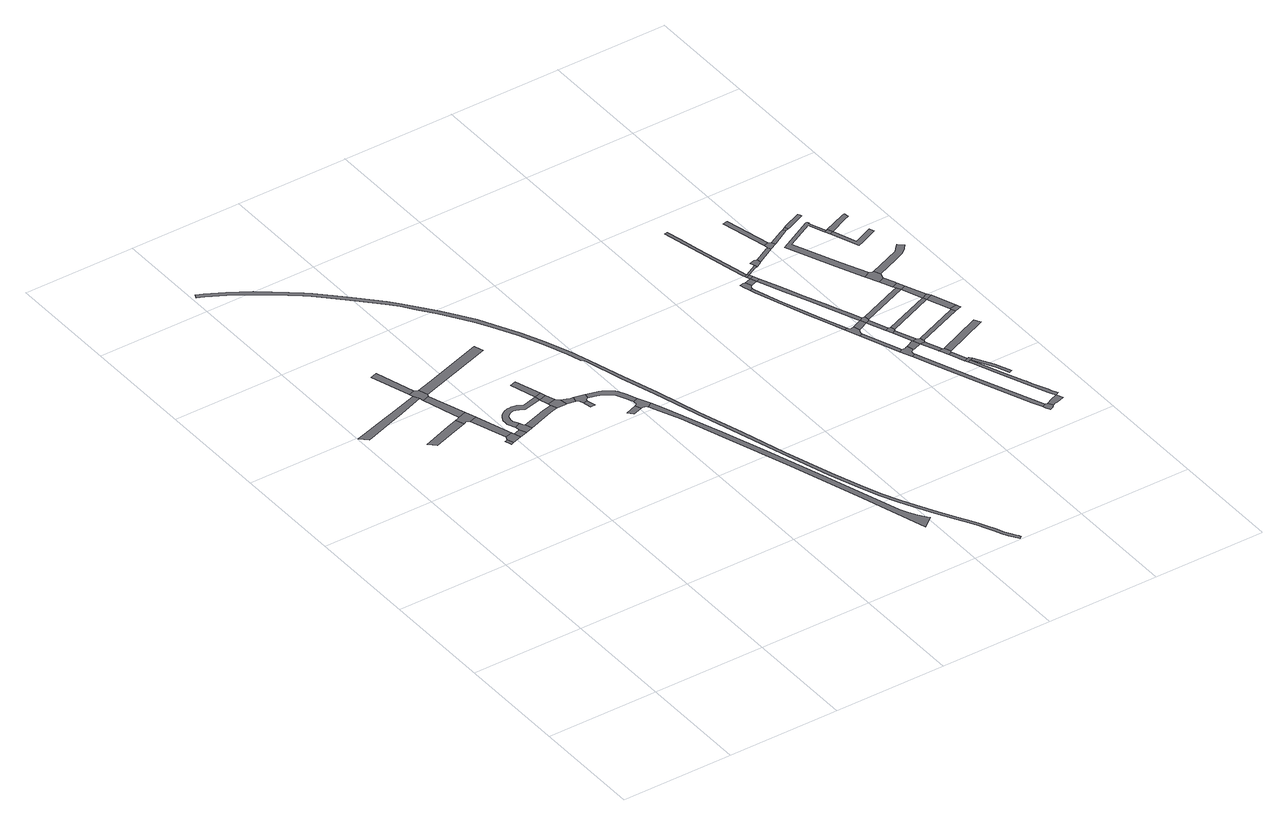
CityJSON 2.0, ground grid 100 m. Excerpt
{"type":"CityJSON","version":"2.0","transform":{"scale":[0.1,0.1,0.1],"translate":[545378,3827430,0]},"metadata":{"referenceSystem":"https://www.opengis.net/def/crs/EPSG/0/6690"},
"CityObjects":{
"road1":{"type":"Road","attributes":{"RoadStructureAttribute.sectionType":"1"},"geometry":[{"type":"MultiSurface","lod":"1","boundaries":[[[0,1,2,3,4,5,6,7]]]}]},
"road2":{"type":"Road","attributes":{"RoadStructureAttribute.sectionType":"1"},"geometry":[{"type":"MultiSurface","lod":"1","boundaries":[[[8,9,10,11,12,13,14,15]]]}]},
"road3":{"type":"Road","attributes":{"RoadStructureAttribute.sectionType":"1"},"geometry":[{"type":"MultiSurface","lod":"1","boundaries":[[[16,17,18,19,20]]]}]},
"road4":{"type":"Road","attributes":{"RoadStructureAttribute.sectionType":"1"},"geometry":[{"type":"MultiSurface","lod":"1","boundaries":[[[21,22,23,24]]]}]},
"road5":{"type":"Road","geometry":[{"type":"MultiSurface","lod":"1","boundaries":[[[25,26,27,8,15,28,29,30]]]}]},
"road6":{"type":"Road","geometry":[{"type":"MultiSurface","lod":"1","boundaries":[[[24,23,0,7,31,32,33,34]]]}]},
"road7":{"type":"Road","attributes":{"RoadStructureAttribute.sectionType":"1"},"geometry":[{"type":"MultiSurface","lod":"1","boundaries":[[[32,31,35,26,25]]]}]},
"road8":{"type":"Road","attributes":{"RoadStructureAttribute.sectionType":"1"},"geometry":[{"type":"MultiSurface","lod":"1","boundaries":[[[36,37,16,20,38,39]]]}]},
"road9":{"type":"Road","attributes":{"RoadStructureAttribute.sectionType":"1"},"geometry":[{"type":"MultiSurface","lod":"1","boundaries":[[[40,30,29,37,36]]]}]},
"road10":{"type":"Road","attributes":{"RoadStructureAttribute.sectionType":"1"},"geometry":[{"type":"MultiSurface","lod":"1","boundaries":[[[41,39,38,42]]]}]},
"road11":{"type":"Road","geometry":[{"type":"MultiSurface","lod":"1","boundaries":[[[43,44,45,46,41,42,47,48]]]}]},
"road12":{"type":"Road","attributes":{"RoadStructureAttribute.sectionType":"1"},"geometry":[{"type":"MultiSurface","lod":"1","boundaries":[[[49,50,51,52,53,54,55,56,57,58,59,60,61,62,63,45,44,64,65,66,67,68,69,70,71,72,73,74,75,76,77,78]]]}]},
"road13":{"type":"Road","attributes":{"RoadStructureAttribute.sectionType":"1"},"geometry":[{"type":"MultiSurface","lod":"1","boundaries":[[[79,80,81,48,47,82,83,84]]]}]},
"road14":{"type":"Road","attributes":{"RoadStructureAttribute.sectionType":"1"},"geometry":[{"type":"MultiSurface","lod":"1","boundaries":[[[85,86,87,88,34,33]]]}]},
"road15":{"type":"Road","attributes":{"RoadStructureAttribute.sectionType":"1"},"geometry":[{"type":"MultiSurface","lod":"1","boundaries":[[[89,90,78,91]]]}]},
"road16":{"type":"Road","geometry":[{"type":"MultiSurface","lod":"1","boundaries":[[[91,78,77,92]]]}]},
"road17":{"type":"Road","attributes":{"RoadStructureAttribute.sectionType":"1"},"geometry":[{"type":"MultiSurface","lod":"1","boundaries":[[[92,77,93,94]]]}]},
"road18":{"type":"Road","geometry":[{"type":"MultiSurface","lod":"1","boundaries":[[[95,96,94,93,79,84,97,98,99]]]}]},
"road19":{"type":"Road","attributes":{"RoadStructureAttribute.sectionType":"1"},"geometry":[{"type":"MultiSurface","lod":"1","boundaries":[[[100,101,99,98,102,103,104]]]}]},
"road20":{"type":"Road","attributes":{"RoadStructureAttribute.sectionType":"1"},"geometry":[{"type":"MultiSurface","lod":"1","boundaries":[[[105,106,107,108,109,110,111,112,113,114,115,116,117,118,119,120,121,122,123,124,125,126,127,128,129,130,131,132,133,134,135,136,137,138,139,140,141,142,143,144,145,146,147,148,149,150,151,152,153,154,155,156,157,158,159,160,161,162,163,164,165,166,167,168,169,170,171,172,173,174,175,176,177,178,179,180,181,182,183,184,185,186,187,188,189,190,191,192,193]]]}]},
"road21":{"type":"Road","attributes":{"RoadStructureAttribute.sectionType":"1"},"geometry":[{"type":"MultiSurface","lod":"1","boundaries":[[[194,195,196,197,198]]]}]},
"road22":{"type":"Road","geometry":[{"type":"MultiSurface","lod":"1","boundaries":[[[104,103,199,200,198,197,201,202,203,204]]]}]},
"road23":{"type":"Road","attributes":{"RoadStructureAttribute.sectionType":"1"},"geometry":[{"type":"MultiSurface","lod":"1","boundaries":[[[205,206,207,208]]]}]},
"road24":{"type":"Road","attributes":{"RoadStructureAttribute.sectionType":"1"},"geometry":[{"type":"MultiSurface","lod":"1","boundaries":[[[209,210,211,212,213,214,215,216,204,203,217,218,219,220,221,222,223,224,225,226]]]}]},
"road25":{"type":"Road","geometry":[{"type":"MultiSurface","lod":"1","boundaries":[[[226,225,227,228,229,230,205,208,231,232,233,234,235,236]]]}]},
"road26":{"type":"Road","geometry":[{"type":"MultiSurface","lod":"1","boundaries":[[[237,238,239,240,241,242,243,244,236,235,245,246,247,248,249,250,251,252]]]}]},
"road27":{"type":"Road","geometry":[{"type":"MultiSurface","lod":"1","boundaries":[[[253,254,255,256,257,258,259,260,261]]]}]},
"road28":{"type":"Road","attributes":{"RoadStructureAttribute.sectionType":"1"},"geometry":[{"type":"MultiSurface","lod":"1","boundaries":[[[262,263,264,265,257,256,266,267,268,269,270,271]]]}]},
"road29":{"type":"Road","geometry":[{"type":"MultiSurface","lod":"1","boundaries":[[[272,273,274,275,271,270,276,277,278,279,280,281,282,283]]]}]},
"road30":{"type":"Road","attributes":{"RoadStructureAttribute.sectionType":"1"},"geometry":[{"type":"MultiSurface","lod":"1","boundaries":[[[284,285,261,260,286]]]}]},
"road31":{"type":"Road","attributes":{"RoadStructureAttribute.sectionType":"1"},"geometry":[{"type":"MultiSurface","lod":"1","boundaries":[[[278,277,287,288]]]}]},
"road32":{"type":"Road","geometry":[{"type":"MultiSurface","lod":"1","boundaries":[[[289,290,291,292,288,287,293,294,295,296,297,298,299]]]}]},
"road33":{"type":"Road","geometry":[{"type":"MultiSurface","lod":"1","boundaries":[[[300,301,302,303]]]}]},
"road34":{"type":"Road","geometry":[{"type":"MultiSurface","lod":"1","boundaries":[[[304,303,302,305,284,306]]]}]},
"road35":{"type":"Road","attributes":{"RoadStructureAttribute.sectionType":"1"},"geometry":[{"type":"MultiSurface","lod":"1","boundaries":[[[306,284,286,307]]]}]},
"road36":{"type":"Road","attributes":{"RoadStructureAttribute.sectionType":"1"},"geometry":[{"type":"MultiSurface","lod":"1","boundaries":[[[308,309,310,311,312,313,314,315,316,317,318,301,300]]]}]},
"road37":{"type":"Road","attributes":{"RoadStructureAttribute.sectionType":"1"},"geometry":[{"type":"MultiSurface","lod":"1","boundaries":[[[319,320,283,282,321,322]]]}]},
"road38":{"type":"Road","attributes":{"RoadStructureAttribute.sectionType":"1"},"geometry":[{"type":"MultiSurface","lod":"1","boundaries":[[[323,324,294,293,325,326,327,328,329]]]}]},
"road39":{"type":"Road","attributes":{"RoadStructureAttribute.sectionType":"1"},"geometry":[{"type":"MultiSurface","lod":"1","boundaries":[[[330,331,332,333,334,335,336,337,338,339,307,286,340,341,342,343,344,345,346,319,347]]]}]},
"road40":{"type":"Road","attributes":{"RoadStructureAttribute.sectionType":"1"},"geometry":[{"type":"MultiSurface","lod":"1","boundaries":[[[348,349,300,303,350,351,352]]]}]},
"road41":{"type":"Road","attributes":{"RoadStructureAttribute.sectionType":"1"},"geometry":[{"type":"MultiSurface","lod":"1","boundaries":[[[353,354,355,289,299,356,357,358]]]}]},
"road42":{"type":"Road","geometry":[{"type":"MultiSurface","lod":"1","boundaries":[[[347,319,322,359,360,361,362]]]}]},
"road43":{"type":"Road","geometry":[{"type":"MultiSurface","lod":"1","boundaries":[[[363,329,328,364,365,366,367,368,369]]]}]},
"road44":{"type":"Road","attributes":{"RoadStructureAttribute.sectionType":"1"},"geometry":[{"type":"MultiSurface","lod":"1","boundaries":[[[370,371,359,322,372,373,374]]]}]},
"road45":{"type":"Road","geometry":[{"type":"MultiSurface","lod":"1","boundaries":[[[375,374,373,376,377,378,379,380]]]}]},
"road46":{"type":"Road","attributes":{"RoadStructureAttribute.sectionType":"1"},"geometry":[{"type":"MultiSurface","lod":"1","boundaries":[[[381,382,377,376,383,353,384]]]}]},
"road47":{"type":"Road","geometry":[{"type":"MultiSurface","lod":"1","boundaries":[[[385,386,384,353,358,387,388,389,390,391]]]}]},
"road48":{"type":"Road","attributes":{"RoadStructureAttribute.sectionType":"1"},"geometry":[{"type":"MultiSurface","lod":"1","boundaries":[[[358,392,393,394,395,396,387]]]}]},
"road49":{"type":"Road","geometry":[{"type":"MultiSurface","lod":"1","boundaries":[[[397,398,399,348,352,400,401,402]]]}]},
"road50":{"type":"Road","geometry":[{"type":"MultiSurface","lod":"1","boundaries":[[[394,393,403,404,405,406,407,408,409,410]]]}]},
"road51":{"type":"Road","attributes":{"RoadStructureAttribute.sectionType":"1"},"geometry":[{"type":"MultiSurface","lod":"1","boundaries":[[[411,412,406,405,413,414,415]]]}]},
"road52":{"type":"Road","geometry":[{"type":"MultiSurface","lod":"1","boundaries":[[[416,415,414,417,418,419,420]]]}]},
"road53":{"type":"Road","attributes":{"RoadStructureAttribute.sectionType":"1"},"geometry":[{"type":"MultiSurface","lod":"1","boundaries":[[[421,422,369,368,423,424,425]]]}]},
"road54":{"type":"Road","attributes":{"RoadStructureAttribute.sectionType":"1"},"geometry":[{"type":"MultiSurface","lod":"1","boundaries":[[[426,427,428,429,430,431,432,418,417,433,434,435,436,437,438,439]]]}]},
"road55":{"type":"Road","geometry":[{"type":"MultiSurface","lod":"1","boundaries":[[[440,441,442,443,420,419]]]}]},
"road56":{"type":"Road","attributes":{"RoadStructureAttribute.sectionType":"1"},"geometry":[{"type":"MultiSurface","lod":"1","boundaries":[[[444,445,446,447,448,402,401,449,450,451]]]}]},
"road57":{"type":"Road","attributes":{"RoadStructureAttribute.sectionType":"1"},"geometry":[{"type":"MultiSurface","lod":"1","boundaries":[[[452,453,362,361,454]]]}]},
"road58":{"type":"Road","attributes":{"RoadStructureAttribute.sectionType":"1"},"geometry":[{"type":"MultiSurface","lod":"1","boundaries":[[[455,380,379,456]]]}]},
"road59":{"type":"Road","attributes":{"RoadStructureAttribute.sectionType":"1"},"geometry":[{"type":"MultiSurface","lod":"1","boundaries":[[[457,458,391,390,459]]]}]},
"road60":{"type":"Road","geometry":[{"type":"MultiSurface","lod":"1","boundaries":[[[460,461,462,463,444,451,464,465]]]}]},
"road61":{"type":"Road","attributes":{"RoadStructureAttribute.sectionType":"1"},"geometry":[{"type":"MultiSurface","lod":"1","boundaries":[[[466,467,462,461]]]}]},
"road62":{"type":"Road","attributes":{"RoadStructureAttribute.sectionType":"1"},"geometry":[{"type":"MultiSurface","lod":"1","boundaries":[[[468,410,409,469]]]}]},
"road63":{"type":"Road","attributes":{"RoadStructureAttribute.sectionType":"1"},"geometry":[{"type":"MultiSurface","lod":"1","boundaries":[[[470,471,472,465,464,473]]]}]},
"road64":{"type":"Road","attributes":{"RoadStructureAttribute.sectionType":"1"},"geometry":[{"type":"MultiSurface","lod":"1","boundaries":[[[474,475,476,477,478,479,480,481,482,483,484,485,486,487,488]]]}]},
"road65":{"type":"Road","geometry":[{"type":"MultiSurface","lod":"1","boundaries":[[[489,490,491,483,482,492,493,494,495,496,497]]]}]},
"road66":{"type":"Road","attributes":{"RoadStructureAttribute.sectionType":"1"},"geometry":[{"type":"MultiSurface","lod":"1","boundaries":[[[498,499,493,492,500,501]]]}]},
"road67":{"type":"Road","geometry":[{"type":"MultiSurface","lod":"1","boundaries":[[[501,500,452,454,502,503]]]}]},
"road68":{"type":"Road","attributes":{"RoadStructureAttribute.sectionType":"1"},"geometry":[{"type":"MultiSurface","lod":"1","boundaries":[[[502,454,455,504]]]}]},
"road69":{"type":"Road","geometry":[{"type":"MultiSurface","lod":"1","boundaries":[[[505,504,455,456,506]]]}]},
"road70":{"type":"Road","geometry":[{"type":"MultiSurface","lod":"1","boundaries":[[[507,470,473,508]]]}]},
"road71":{"type":"Road","attributes":{"RoadStructureAttribute.sectionType":"1"},"geometry":[{"type":"MultiSurface","lod":"1","boundaries":[[[506,456,509,510]]]}]},
"road72":{"type":"Road","geometry":[{"type":"MultiSurface","lod":"1","boundaries":[[[510,509,457,459,511,512]]]}]},
"road73":{"type":"Road","geometry":[{"type":"MultiSurface","lod":"1","boundaries":[[[513,514,515,516,517,518,507,508]]]}]},
"road74":{"type":"Road","geometry":[{"type":"MultiSurface","lod":"1","boundaries":[[[519,488,487,520,521]]]}]},
"road75":{"type":"Road","attributes":{"RoadStructureAttribute.sectionType":"1"},"geometry":[{"type":"MultiSurface","lod":"1","boundaries":[[[522,523,524,497,496,525,526,527,528]]]}]},
"road76":{"type":"Road","attributes":{"RoadStructureAttribute.sectionType":"1"},"geometry":[{"type":"MultiSurface","lod":"1","boundaries":[[[520,529,530,531,532,533,534,535,521]]]}]},
"road77":{"type":"Road","attributes":{"RoadStructureAttribute.sectionType":"1"},"geometry":[{"type":"MultiSurface","lod":"1","boundaries":[[[536,537,538,519,521,539,540,541]]]}]}
},
"vertices":[
[670,4194,0],[399,4108,0],[323,4084,0],[8,3985,0],[74,3924,0],[354,4022,0],[437,4050,0],[693,4140,0],
[759,3749,0],[659,3714,0],[533,3670,0],[400,3623,0],[461,3568,0],[567,3603,0],[702,3648,0],[785,3676,0],
[934,3315,0],[924,3312,0],[914,3310,0],[934,3250,0],[959,3258,0],
[605,4598,0],[546,4576,0],[659,4229,0],[712,4246,0],
[876,3794,0],[802,3768,0],[784,3758,0],[815,3693,0],[843,3674,0],[909,3696,0],
[702,4108,0],[762,4125,0],[773,4149,0],[747,4230,0],
[784,3828,0],
[1016,3370,0],[953,3350,0],[1044,3285,0],[1023,3348,0],
[936,3617,0],
[1088,3370,0],[1116,3309,0],
[1145,3412,0],[1136,3434,0],[1083,3411,0],[1088,3384,0],[1182,3332,0],[1161,3394,0],
[1303,3608,0],[1283,3621,0],[1253,3638,0],[1225,3645,0],[1205,3647,0],[1200,3647,0],[1166,3643,0],[1135,3633,0],[1110,3618,0],[1091,3599,0],[1074,3576,0],[1061,3556,0],[1054,3533,0],[1052,3503,0],[1052,3481,0],[1125,3459,0],[1112,3489,0],[1109,3511,0],[1112,3534,0],[1124,3559,0],[1144,3579,0],[1166,3589,0],[1193,3597,0],[1211,3592,0],[1234,3585,0],[1238,3582,0],[1254,3573,0],[1274,3558,0],[1441,3597,0],[1430,3645,0],
[1467,3492,0],[1382,3469,0],[1309,3445,0],[1340,3386,0],[1445,3422,0],[1488,3432,0],
[921,4197,0],[1448,4368,0],[1422,4449,0],[881,4274,0],
[1418,3892,0],[1361,3876,0],[1493,3665,0],
[1508,3619,0],
[1462,3513,0],[1536,3532,0],
[1552,3516,0],[1543,3524,0],[1560,3435,0],[1578,3435,0],[1568,3504,0],
[1645,3477,0],[1614,3486,0],[1639,3427,0],[1656,3422,0],[1667,3472,0],
[94,6166,0],[243,6081,0],[419,5971,0],[529,5892,0],[631,5809,0],[722,5737,0],[772,5695,0],[855,5614,0],[880,5589,0],[1011,5456,0],[1178,5286,0],[1255,5196,0],[1332,5090,0],[1439,4956,0],[1529,4821,0],[1607,4702,0],[1673,4582,0],[1781,4373,0],[1871,4167,0],[1951,3953,0],[1990,3832,0],[2009,3807,0],[2017,3785,0],[2110,3466,0],[2206,3151,0],[2321,2753,0],[2445,2353,0],[2564,1959,0],[2703,1526,0],[2804,1239,0],[2871,1078,0],[2937,936,0],[2998,810,0],[3084,646,0],[3175,490,0],[3231,397,0],[3266,331,0],[3288,287,0],[3326,199,0],[3354,133,0],[3382,86,0],[3426,23,0],[3433,14,0],[3436,10,0],[3455,22,0],[3444,45,0],[3442,52,0],[3432,67,0],[3408,102,0],[3381,147,0],[3354,211,0],[3315,300,0],[3292,345,0],[3257,412,0],[3200,506,0],[3111,660,0],[3025,823,0],[2964,948,0],[2899,1090,0],[2832,1250,0],[2731,1535,0],[2593,1968,0],[2473,2362,0],[2350,2762,0],[2235,3160,0],[2139,3475,0],[2045,3794,0],[1989,3966,0],[1908,4182,0],[1817,4390,0],[1708,4600,0],[1641,4722,0],[1563,4843,0],[1472,4980,0],[1364,5115,0],[1286,5221,0],[1208,5313,0],[1039,5484,0],[911,5615,0],[909,5618,0],[798,5725,0],[747,5768,0],[656,5840,0],[554,5924,0],[441,6005,0],[263,6115,0],[113,6202,0],[52,6230,0],[35,6194,0],
[1696,3355,0],[1709,3297,0],[1749,3298,0],[1730,3378,0],[1692,3367,0],
[1679,3408,0],[1685,3392,0],[1733,3393,0],[1741,3400,0],[1754,3402,0],[1765,3451,0],
[1994,3110,0],[1895,3073,0],[1929,3029,0],[2014,3058,0],
[2023,3276,0],[1991,3341,0],[1979,3356,0],[1967,3367,0],[1933,3392,0],[1899,3413,0],[1871,3425,0],[1857,3430,0],[1842,3382,0],[1852,3379,0],[1876,3368,0],[1905,3350,0],[1935,3328,0],[1942,3322,0],[1948,3314,0],[1977,3255,0],[2019,3163,0],[2065,3183,0],
[2019,3141,0],[2018,3130,0],[2014,3121,0],[2010,3116,0],[2031,3061,0],[2039,3061,0],[2047,3059,0],[2060,3054,0],[2071,3044,0],[2115,3072,0],
[3005,648,0],[2959,713,0],[2916,792,0],[2890,852,0],[2682,1475,0],[2488,2050,0],[2349,2451,0],[2160,2962,0],[2080,3030,0],[2091,2998,0],[2186,2767,0],[2325,2364,0],[2511,1821,0],[2725,1175,0],[2926,548,0],[3022,627,0],
[3582,3926,0],[3548,3917,0],[3557,3879,0],[3574,3822,0],[3603,3831,0],[3605,3843,0],[3610,3856,0],[3620,3866,0],[3600,3923,0],
[3819,3208,0],[3755,3388,0],[3693,3552,0],[3606,3818,0],[3589,3773,0],[3648,3606,0],[3753,3313,0],[3820,3136,0],[3877,2986,0],[3904,2997,0],
[3939,2972,0],[3926,2972,0],[3916,2979,0],[3909,2989,0],[3899,2929,0],[3928,2856,0],[3957,2867,0],[3957,2885,0],[3960,2897,0],[3962,2910,0],[3974,2922,0],[3959,2980,0],
[3663,3946,0],[3661,3945,0],[3685,3891,0],
[4063,2513,0],[4091,2529,0],
[4146,2536,0],[4131,2532,0],[4121,2526,0],[4108,2524,0],[4105,2409,0],[4137,2422,0],[4134,2434,0],[4134,2449,0],[4139,2462,0],[4146,2469,0],[4164,2479,0],
[3669,4003,0],[3644,3993,0],[3651,3977,0],[3685,3991,0],
[3693,3971,0],[3660,3954,0],[3697,3959,0],
[3719,3905,0],
[3644,4111,0],[3600,4302,0],[3555,4495,0],[3513,4676,0],[3484,4804,0],[3469,4800,0],[3455,4797,0],[3485,4665,0],[3553,4372,0],[3613,4111,0],[3638,4007,0],
[4043,3018,0],[3979,2990,0],[3999,2935,0],[4064,2964,0],
[4580,1334,0],[4365,1857,0],[4179,2225,0],[4381,1719,0],[4517,1386,0],[4555,1301,0],[4590,1316,0],
[4072,3043,0],[4071,3044,0],[4070,3048,0],[4035,3133,0],[3993,3236,0],[3957,3324,0],[3873,3528,0],[3808,3688,0],[3799,3710,0],[3739,3858,0],[3704,3845,0],[3781,3658,0],[3865,3453,0],[3943,3265,0],[4032,3047,0],[4037,3034,0],[4038,3031,0],[4073,3041,0],
[3788,4067,0],[3782,4063,0],[3774,4039,0],[3777,4033,0],[3794,4042,0],
[4224,2573,0],[4222,2572,0],[4156,2539,0],[4176,2477,0],[4249,2506,0],[4251,2507,0],
[4099,2979,0],[4100,2980,0],[4106,2994,0],[4100,3034,0],
[4600,1311,0],[4566,1276,0],[4582,1237,0],[4616,1252,0],[4618,1259,0],[4637,1271,0],[4610,1312,0],
[4159,2827,0],[4103,2968,0],[4072,2944,0],[4132,2799,0],[4165,2813,0],
[4167,2812,0],[4155,2743,0],[4188,2757,0],[4189,2759,0],[4193,2770,0],[4185,2810,0],
[4258,2585,0],[4190,2754,0],[4159,2733,0],[4262,2575,0],
[4284,2562,0],[4265,2573,0],[4292,2506,0],[4292,2508,0],[4297,2524,0],[4298,2528,0],[4288,2561,0],
[4312,2358,0],[4315,2350,0],[4351,2357,0],[4349,2362,0],[4349,2363,0],
[3843,4113,0],[3823,4121,0],[3777,4109,0],[3826,4060,0],[3854,4076,0],[3846,4112,0],
[4326,2323,0],[4344,2281,0],[4349,2266,0],[4383,2280,0],[4383,2287,0],[4383,2292,0],[4392,2295,0],[4367,2354,0],
[4417,2197,0],[4387,2272,0],[4383,2184,0],[4405,2131,0],[4437,2144,0],
[4455,2151,0],[4416,2104,0],[4443,2115,0],[4451,2114,0],[4470,2126,0],
[4723,1364,0],[4660,1337,0],[4653,1282,0],[4683,1287,0],[4752,1310,0],
[4728,1437,0],[4717,1463,0],[4679,1546,0],[4659,1595,0],[4639,1644,0],[4627,1673,0],[4553,1852,0],[4432,2065,0],[4512,1868,0],[4615,1616,0],[4695,1427,0],[4705,1405,0],[4725,1365,0],[4756,1381,0],
[4557,1918,0],[4600,1808,0],[4625,1819,0],[4565,1967,0],
[3997,4196,0],[3995,4194,0],[3989,4189,0],[3985,4187,0],[3848,4113,0],[3915,4109,0],[3924,4114,0],[4015,4165,0],
[4511,3203,0],[4484,3192,0],[4532,3165,0],
[4606,2981,0],[4621,2946,0],
[4699,2731,0],[4699,2730,0],[4716,2696,0],
[4061,4233,0],[4041,4245,0],[3995,4234,0],[4002,4207,0],[4081,4202,0],[4065,4231,0],
[3945,4654,0],[3898,4643,0],
[4766,2523,0],[4794,2466,0],
[4229,4320,0],[4201,4305,0],[4069,4233,0],[4247,4295,0],
[4440,4274,0],[4450,4276,0],[4443,4289,0],[4438,4292,0],[4428,4292,0],[4112,4121,0],[4292,3698,0],[4292,3697,0],[4396,3459,0],[4454,3487,0],[4349,3721,0],[4180,4124,0],[4426,4254,0],[4480,4113,0],[4502,4121,0],
[4481,3475,0],[4473,3478,0],[4465,3482,0],[4449,3342,0],[4505,3368,0],[4509,3382,0],[4517,3410,0],[4519,3418,0],[4494,3480,0],
[4553,3257,0],[4546,3273,0],[4499,3231,0],[4553,3256,0],
[4581,3187,0],[4567,3221,0],
[4658,3007,0],
[4661,3008,0],[4679,2973,0],
[4259,4336,0],[4270,4302,0],
[4698,2750,0],[4763,2758,0],
[4719,2697,0],[4779,2720,0],
[4286,4307,0],[4455,4382,0],[4456,4383,0],[4448,4399,0],[4439,4415,0],[4276,4345,0],
[4515,4127,0],[4499,4065,0],[4533,4078,0],
[4840,3663,0],[4802,3623,0],[4780,3595,0],[4718,3502,0],[4808,3543,0],[4855,3581,0],[4884,3620,0],
[4595,3813,0],[4623,3826,0],[4625,3827,0],[4755,3882,0],[4796,3902,0],[4780,3945,0],[4610,3871,0],
[4738,4213,0],[4734,4212,0],[4709,4207,0],[4534,4078,0],[4697,4152,0],[4743,4173,0]
]}
